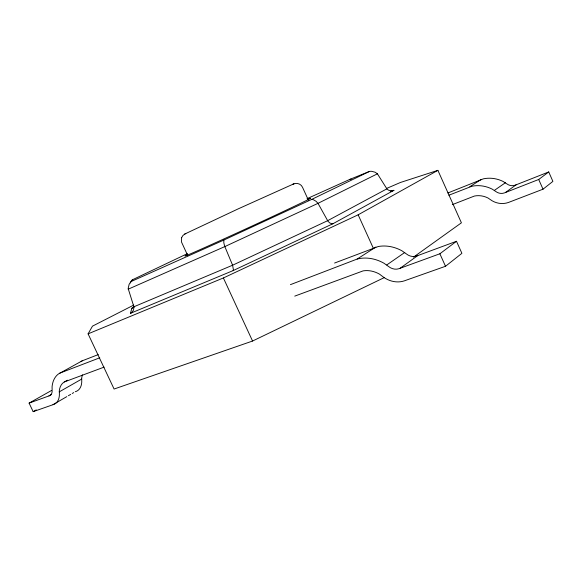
<?xml version="1.0" encoding="UTF-8"?>
<svg xmlns="http://www.w3.org/2000/svg" width="582" height="582" viewBox="0 0 582 582"><rect width="100%" height="100%" fill="white"/><g stroke="black" fill="none" stroke-linecap="round" stroke-linejoin="round"><path stroke-width="0.87" d="M51.594 390.442L29.1 403.115L33.167 411.656L53.864 404.403A18.238 11.582 61.2 0 0 59.357 392.937L59.299 390.929A20.537 13.291 60.2 0 1 63.693 382.345L67.425 380.199M75.289 391.701L76.169 391.424A17.744 11.567 61.2 0 0 81.735 380.141L81.706 378.176A19.97 13.262 60.1 0 1 82.455 374.844M233.069 270.623L333.202 223.597L393.919 190.314A6.584 6.533 -18 0 1 391.992 190.845L389.387 190.612L387.205 189.361L377.42 173.822L375.106 172.221L371.636 171.319A10.04 10.018 -31.3 0 0 369.475 171.421L311.734 199.386L223.859 240.053L223.808 242.694L224.557 245.902L232.596 265.217L233.44 269.961A7.661 2.066 65.8 0 1 233.069 270.623L130.492 313.298L131.852 308.256A6.14 5.682 59.4 0 0 133.293 307.303L134.042 306.43M181.613 237.66L181.482 241.974L187.804 255.738M181.591 237.703L182.974 235.434L185.04 233.913M130.244 282.896L131.176 281.193A9.501 8.832 60.5 0 1 132.456 279.767L187.44 253.614M384.586 277.447L252.559 341.037L114.087 389.031L88.086 333.85L92.48 326.146L133.787 305.048M130.492 313.298A6.955 6.555 70.5 0 0 132.114 312.156L133.562 309.98L133.896 306.779L128.149 288.483L129.146 284.271L132.456 279.767M294.754 296.122L363.132 270.877A27.048 22.713 52.4 0 1 379.471 274.122L381.908 275.955A25.201 21.883 53.1 0 0 404.221 280.895L445.506 266.28L461.897 253.323L456.492 241.283L416.581 256.029A11.327 9.989 52.4 0 1 406.403 253.934L401.987 250.827A38.681 33.036 51.7 0 0 378.278 246.506L334.57 263.042M452.301 204.646L474.417 196.047A21.228 19.592 45 0 1 488.029 198.011L490.015 199.379A19.664 18.617 43.2 0 0 508.493 202.449L543.013 189.194L552.9 181.38L548.731 171.952L515.237 185.156A8.912 8.504 40.4 0 1 506.777 183.832L503.168 181.489A30.613 28.489 43.2 0 0 483.358 178.841L447.856 192.977M290.433 284.649L357.166 259.048L359.603 258.532A40.122 33.698 52.3 0 1 383.938 263.202L388.492 266.447A11.756 10.207 53.1 0 0 398.954 268.695L439.876 253.774L456.492 241.283M448.868 195.232L471.827 186.262A31.493 29.064 44.9 0 1 492.096 189.077L495.799 191.5A9.174 8.686 43.2 0 0 504.456 192.897L538.706 179.482L548.731 171.952M400.198 268.2L417.803 255.534M505.511 192.453L516.263 184.712M413.496 257.128L461.41 222.819L437.89 170.344L400.489 182.457L386.324 188.561M386.79 264.926L404.759 252.479M494.424 190.35L505.438 182.719M98.249 354.605L82.266 360.796L58.506 373.935A30.46 19.715 60.2 0 0 52.082 386.717L52.125 390.333A8.512 5.405 61.2 0 1 49.594 395.695L29.1 403.115M81.087 361.56L82.266 360.796M357.166 259.048L375.899 247.023M469.761 186.771L481.336 179.343M52.977 404.672L66.828 396.618M68.363 395.724L70.669 394.385M72.212 393.49L73.747 392.595M33.167 411.656L36.259 409.881M59.24 391.875L81.633 379.108M48.917 395.913L51.231 394.589M88.086 333.85L223.386 277.963L358.156 214.809L437.89 170.344M185.338 233.753L238.213 208.865L293.117 184.159M184.567 234.168L185.804 233.498M386.775 188.91L327.593 220.716L232.596 265.217L133.896 306.779M131.852 308.256L134.26 307.02M377.42 173.822L318.012 203.344L224.79 246.608L128.178 289.203M307.027 198.68L350.124 179.256L369.475 171.421M131.314 281.433L223.859 240.053M293.313 184.087C296.594 182.406 301.047 183.817 302.516 187.258L308.453 200.273M292.506 184.399L293.932 183.847M59.684 373.171L99.755 357.799M64.326 381.938L104.12 367.118M390.493 191.303L393.919 190.314M350.124 179.256L351.222 179.234M223.386 277.963L252.559 341.037M358.156 214.809L373.498 248.623M439.876 253.774L445.506 266.28M538.706 179.482L543.013 189.194M333.202 223.597A7.362 4.358 63.9 0 1 331.842 223.757L329.841 222.993L327.993 221.262L318.012 203.344L316.019 201.256L313.305 199.691A11.138 6.482 64.5 0 0 311.734 199.386M307.442 199.4A69.083 0.815 -24.7 0 1 238.54 232.254L234.364 234.16A69.083 0.815 -24.7 0 1 190.554 253.803L188.997 254.465A69.083 0.815 -24.7 0 1 187.251 254.712"/></g></svg>
